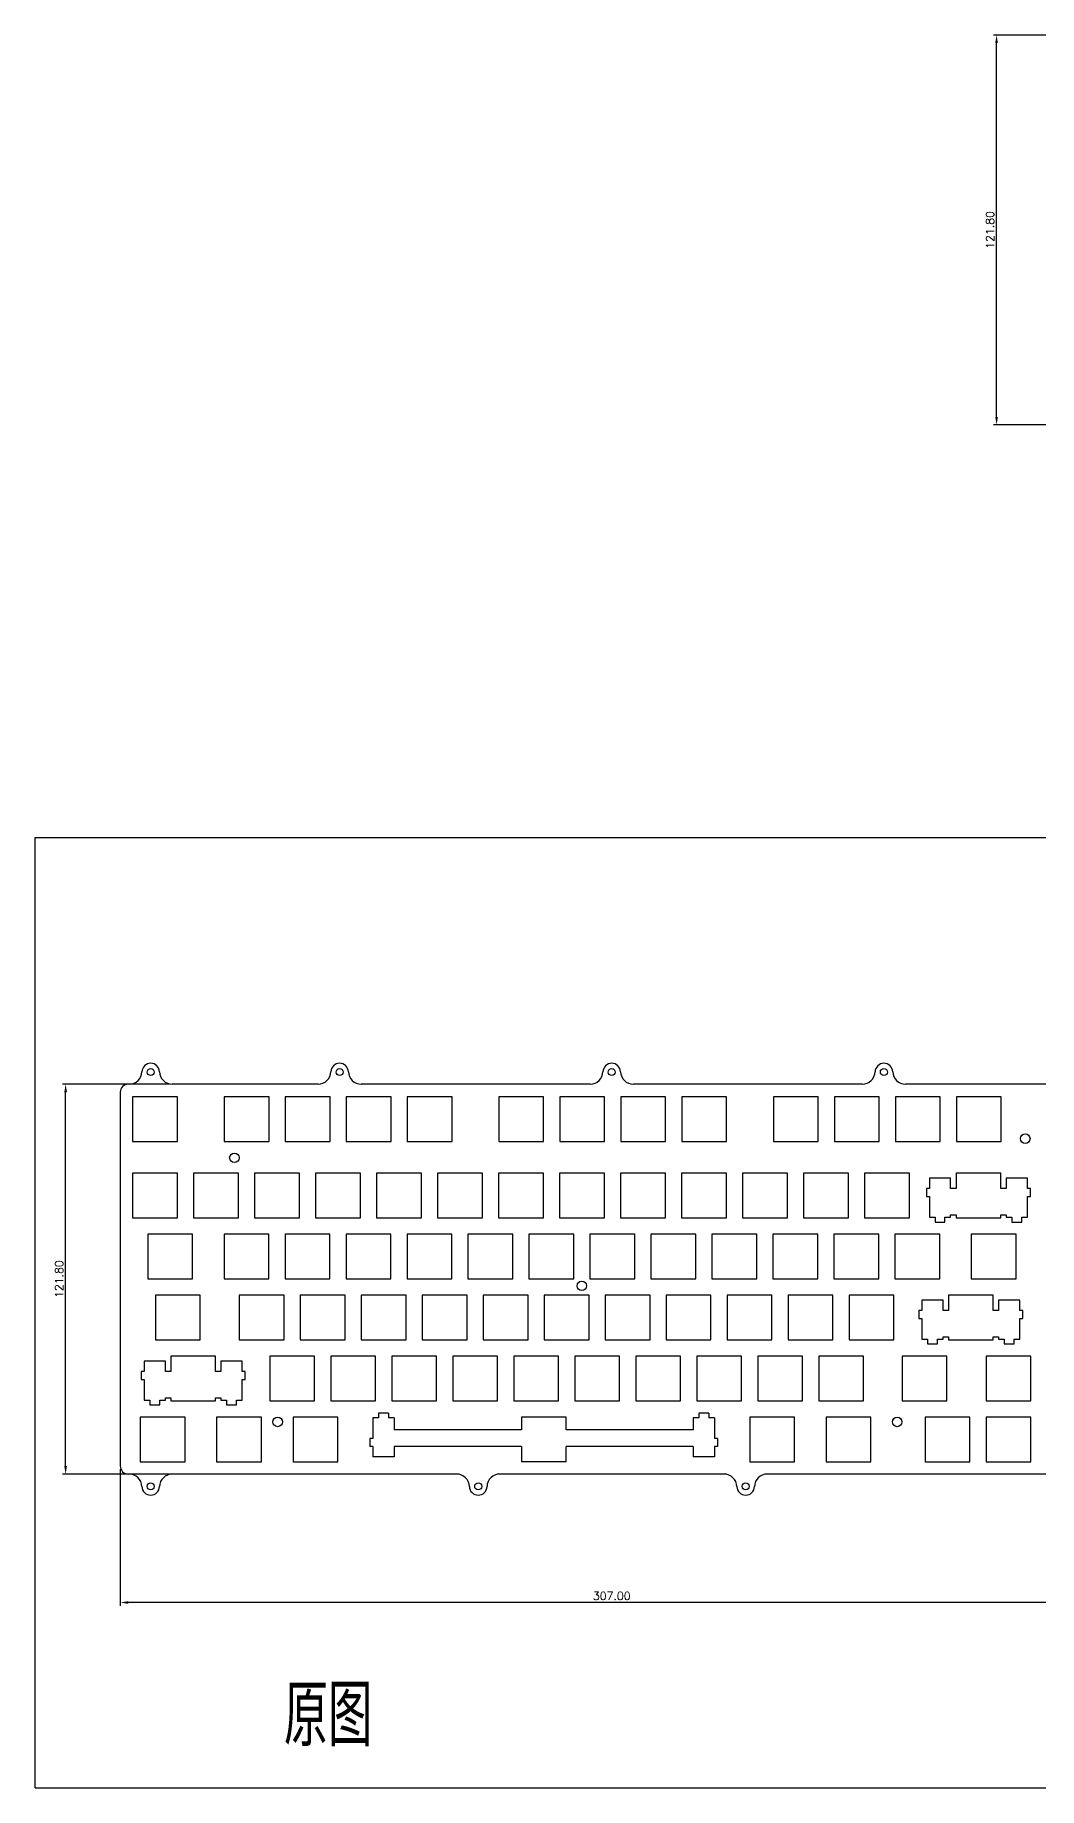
# Model space of a CAD drawing. Header units: inches. Extents: x 504 to 1455, y 166 to 1049.
# Drawn here: x 504 to 817, y 495 to 1043 of the extents above; entities that cross this region are included whole.
import ezdxf

# ---------------------------------------------------------------- set-up
doc = ezdxf.new("R2010")
doc.units = ezdxf.units.IN
doc.header["$LTSCALE"] = 10
doc.header["$MEASUREMENT"] = 0
doc.layers.add('dim', color=82, linetype='Continuous', lineweight=9)
doc.layers.add('标注', color=3, linetype='Continuous', lineweight=18)
doc.styles.get("Standard").update_dxf_attribs({"font": 'txt', "bigfont": 'gbcbig.shx'})
doc.dimstyles.get("Standard").update_dxf_attribs({"dimtxt": 2.5, "dimasz": 2.5, "dimexe": 1, "dimexo": 1, "dimgap": 0.8, "dimtad": 1, "dimtoh": 1, "dimzin": 0, "dimdsep": 46, "dimtxsty": 'Standard', "dimcen": 2, "dimadec": 0, "dimazin": 0, "dimtfac": 1, "dimtmove": 0, "dimatfit": 3, "dimfxl": 0, "dimtolj": 1, "dimtzin": 0, "dimarcsym": 0})

# ---------------------------------------------------------------- blocks, each defined once
blk = doc.blocks.new('*D23')
at = {"layer": 'Defpoints', "color": 0, "transparency": 16777216}
for p in [(530.2, 595.82), (837.2, 595.82), (530.2, 553.18)]:
    blk.add_point(p, dxfattribs=at)
at = {"layer": '标注', "color": 0, "lineweight": -2, "transparency": 16777216}
for p, q in [((530.2, 594.82), (530.2, 552.18)), ((837.2, 594.82), (837.2, 552.18)), ((834.7, 553.18), (532.7, 553.18))]:
    blk.add_line(p, q, dxfattribs=at)
at = {"layer": '标注', "color": 0, "transparency": 16777216}
for points in [[(532.7, 553.6), (532.7, 552.76), (530.2, 553.18)], [(834.7, 553.6), (834.7, 552.76), (837.2, 553.18)]]:
    blk.add_solid(points, dxfattribs=at)
at = {"layer": '标注', "color": 0, "transparency": 16777216, "insert": (683.7, 555.23), "char_height": 2.5, "attachment_point": 5}
blk.add_mtext('\\A1;307.00', dxfattribs=at)
blk = doc.blocks.new('*D24')
at = {"layer": 'Defpoints', "color": 0, "transparency": 16777216}
for p in [(513.13, 715.12), (546.45, 715.12), (546.45, 593.32)]:
    blk.add_point(p, dxfattribs=at)
at = {"layer": '标注', "color": 0, "lineweight": -2, "transparency": 16777216}
for p, q in [((545.45, 715.12), (512.13, 715.12)), ((513.13, 595.82), (513.13, 712.62)), ((545.45, 593.32), (512.13, 593.32))]:
    blk.add_line(p, q, dxfattribs=at)
at = {"layer": '标注', "color": 0, "transparency": 16777216}
for points in [[(512.71, 712.62), (513.55, 712.62), (513.13, 715.12)], [(512.71, 595.82), (513.55, 595.82), (513.13, 593.32)]]:
    blk.add_solid(points, dxfattribs=at)
at = {"layer": '标注', "color": 0, "transparency": 16777216, "insert": (511.08, 654.22), "char_height": 2.5, "attachment_point": 5, "rotation": 90}
blk.add_mtext('\\A1;121.80', dxfattribs=at)
blk = doc.blocks.new('*D50')
at = {"layer": 'Defpoints', "color": 0, "transparency": 16777216}
for p in [(803.9, 1042.95), (837.22, 1042.95), (837.22, 921.15)]:
    blk.add_point(p, dxfattribs=at)
at = {"layer": '标注', "color": 0, "lineweight": -2, "transparency": 16777216}
for p, q in [((836.22, 1042.95), (802.9, 1042.95)), ((803.9, 923.65), (803.9, 1040.45)), ((836.22, 921.15), (802.9, 921.15))]:
    blk.add_line(p, q, dxfattribs=at)
at = {"layer": '标注', "color": 0, "transparency": 16777216}
for points in [[(803.48, 1040.45), (804.31, 1040.45), (803.9, 1042.95)], [(803.48, 923.65), (804.31, 923.65), (803.9, 921.15)]]:
    blk.add_solid(points, dxfattribs=at)
at = {"layer": '标注', "color": 0, "transparency": 16777216, "insert": (801.85, 982.05), "char_height": 2.5, "attachment_point": 5, "rotation": 90}
blk.add_mtext('\\A1;121.80', dxfattribs=at)

msp = doc.modelspace()

# ---------------------------------------------------------------- linework, layer by layer
at = {"color": 7, "linetype": 'Continuous'}
for p, q in [((503.584, 495.238), (503.584, 792.238)), ((503.584, 792.238), (923.584, 792.238)), ((530.204, 712.621), (530.204, 595.821)), ((532.957, 715.121), (532.704, 715.121)), ((591.957, 715.121), (546.451, 715.121)), ((676.957, 715.121), (605.451, 715.121)), ((761.957, 715.121), (690.451, 715.121)), ((820.957, 715.121), (775.451, 715.121)), ((534.052, 711.174), (534.052, 697.174)), ((548.052, 711.174), (534.052, 711.174)), ((548.052, 697.174), (548.052, 711.174)), ((562.665, 711.174), (562.665, 697.174)), ((576.665, 711.174), (562.665, 711.174)), ((576.665, 697.174), (576.665, 711.174)), ((581.715, 711.174), (581.715, 697.174)), ((595.715, 711.174), (581.715, 711.174)), ((595.715, 697.174), (595.715, 711.174)), ((600.765, 711.174), (600.765, 697.174)), ((614.765, 711.174), (600.765, 711.174)), ((614.765, 697.174), (614.765, 711.174)), ((619.815, 711.174), (619.815, 697.174)), ((633.815, 711.174), (619.815, 711.174)), ((633.815, 697.174), (633.815, 711.174)), ((648.427, 711.174), (648.427, 697.174)), ((662.427, 711.174), (648.427, 711.174)), ((662.427, 697.174), (662.427, 711.174)), ((667.477, 711.174), (667.477, 697.174)), ((681.477, 711.174), (667.477, 711.174)), ((681.477, 697.174), (681.477, 711.174)), ((686.527, 711.174), (686.527, 697.174)), ((700.527, 711.174), (686.527, 711.174)), ((700.527, 697.174), (700.527, 711.174)), ((705.577, 711.174), (705.577, 697.174)), ((719.577, 711.174), (705.577, 711.174)), ((719.577, 697.174), (719.577, 711.174)), ((734.19, 711.174), (734.19, 697.174)), ((748.19, 711.174), (734.19, 711.174)), ((748.19, 697.174), (748.19, 711.174)), ((767.24, 711.174), (753.24, 711.174)), ((753.24, 711.174), (753.24, 697.174)), ((767.24, 697.174), (767.24, 711.174)), ((786.29, 711.174), (772.29, 711.174)), ((772.29, 711.174), (772.29, 697.174)), ((786.29, 697.174), (786.29, 711.174)), ((805.34, 711.174), (791.34, 711.174)), ((791.34, 711.174), (791.34, 697.174)), ((805.34, 697.174), (805.34, 711.174)), ((534.052, 697.174), (548.052, 697.174)), ((562.665, 697.174), (576.665, 697.174)), ((581.715, 697.174), (595.715, 697.174)), ((600.765, 697.174), (614.765, 697.174)), ((619.815, 697.174), (633.815, 697.174)), ((648.427, 697.174), (662.427, 697.174)), ((667.477, 697.174), (681.477, 697.174)), ((686.527, 697.174), (700.527, 697.174)), ((705.577, 697.174), (719.577, 697.174)), ((734.19, 697.174), (748.19, 697.174)), ((753.24, 697.174), (767.24, 697.174)), ((772.29, 697.174), (786.29, 697.174)), ((791.34, 697.174), (805.34, 697.174)), ((534.052, 687.324), (534.052, 673.324)), ((548.052, 687.324), (534.052, 687.324)), ((548.052, 673.324), (548.052, 687.324)), ((553.102, 687.324), (553.102, 673.324)), ((567.102, 687.324), (553.102, 687.324)), ((567.102, 673.324), (567.102, 687.324)), ((572.152, 687.324), (572.152, 673.324)), ((586.152, 687.324), (572.152, 687.324)), ((586.152, 673.324), (586.152, 687.324)), ((591.202, 687.324), (591.202, 673.324)), ((605.202, 687.324), (591.202, 687.324)), ((605.202, 673.324), (605.202, 687.324)), ((610.252, 687.324), (610.252, 673.324)), ((624.252, 687.324), (610.252, 687.324)), ((624.252, 673.324), (624.252, 687.324)), ((629.302, 687.324), (629.302, 673.324)), ((643.302, 687.324), (629.302, 687.324)), ((643.302, 673.324), (643.302, 687.324)), ((648.352, 687.324), (648.352, 673.324)), ((662.352, 687.324), (648.352, 687.324)), ((662.352, 673.324), (662.352, 687.324)), ((667.402, 687.324), (667.402, 673.324)), ((681.402, 687.324), (667.402, 687.324)), ((681.402, 673.324), (681.402, 687.324)), ((686.452, 687.324), (686.452, 673.324)), ((700.452, 687.324), (686.452, 687.324)), ((700.452, 673.324), (700.452, 687.324)), ((705.502, 687.324), (705.502, 673.324)), ((719.502, 687.324), (705.502, 687.324)), ((719.502, 673.324), (719.502, 687.324)), ((738.552, 687.324), (724.552, 687.324)), ((724.552, 687.324), (724.552, 673.324)), ((738.552, 673.324), (738.552, 687.324)), ((757.602, 687.324), (743.602, 687.324)), ((743.602, 687.324), (743.602, 673.324)), ((757.602, 673.324), (757.602, 687.324)), ((776.652, 687.324), (762.652, 687.324)), ((762.652, 687.324), (762.652, 673.324)), ((776.652, 673.324), (776.652, 687.324)), ((789.552, 685.759), (782.902, 685.759)), ((782.902, 685.759), (782.902, 682.509)), ((789.552, 682.509), (789.552, 685.759)), ((805.227, 687.324), (791.227, 687.324)), ((791.227, 687.324), (791.227, 682.509)), ((805.227, 682.509), (805.227, 687.324)), ((813.552, 685.759), (806.902, 685.759)), ((806.902, 685.759), (806.902, 682.509)), ((813.552, 682.509), (813.552, 685.759)), ((782.902, 682.509), (782.002, 682.509)), ((782.002, 682.509), (782.002, 680.059)), ((782.002, 680.059), (782.902, 680.059)), ((782.902, 680.059), (782.902, 673.559)), ((791.227, 682.509), (789.552, 682.509)), ((806.902, 682.509), (805.227, 682.509)), ((814.452, 682.509), (813.552, 682.509)), ((813.552, 680.059), (814.452, 680.059)), ((813.552, 673.559), (813.552, 680.059)), ((814.452, 680.059), (814.452, 682.509)), ((789.552, 674.299), (791.227, 674.299)), ((789.552, 673.559), (789.552, 674.299)), ((791.227, 674.299), (791.227, 673.324)), ((805.227, 674.299), (806.902, 674.299)), ((805.227, 673.324), (805.227, 674.299)), ((806.902, 674.299), (806.902, 673.559)), ((534.052, 673.324), (548.052, 673.324)), ((538.802, 668.274), (538.802, 654.274)), ((552.802, 668.274), (538.802, 668.274)), ((552.802, 654.274), (552.802, 668.274)), ((553.102, 673.324), (567.102, 673.324)), ((562.602, 668.274), (562.602, 654.274)), ((576.602, 668.274), (562.602, 668.274)), ((572.152, 673.324), (586.152, 673.324)), ((576.602, 654.274), (576.602, 668.274)), ((581.652, 668.274), (581.652, 654.274)), ((595.652, 668.274), (581.652, 668.274)), ((591.202, 673.324), (605.202, 673.324)), ((595.652, 654.274), (595.652, 668.274)), ((600.702, 668.274), (600.702, 654.274)), ((614.702, 668.274), (600.702, 668.274)), ((610.252, 673.324), (624.252, 673.324)), ((614.702, 654.274), (614.702, 668.274)), ((619.752, 668.274), (619.752, 654.274)), ((633.752, 668.274), (619.752, 668.274)), ((629.302, 673.324), (643.302, 673.324)), ((633.752, 654.274), (633.752, 668.274)), ((638.802, 668.274), (638.802, 654.274)), ((652.802, 668.274), (638.802, 668.274)), ((648.352, 673.324), (662.352, 673.324)), ((652.802, 654.274), (652.802, 668.274)), ((657.852, 668.274), (657.852, 654.274)), ((671.852, 668.274), (657.852, 668.274)), ((667.402, 673.324), (681.402, 673.324)), ((671.852, 654.274), (671.852, 668.274)), ((676.902, 668.274), (676.902, 654.274)), ((690.902, 668.274), (676.902, 668.274)), ((686.452, 673.324), (700.452, 673.324)), ((690.902, 654.274), (690.902, 668.274)), ((695.952, 668.274), (695.952, 654.274)), ((709.952, 668.274), (695.952, 668.274)), ((705.502, 673.324), (719.502, 673.324)), ((709.952, 654.274), (709.952, 668.274)), ((729.002, 668.274), (715.002, 668.274)), ((715.002, 668.274), (715.002, 654.274)), ((724.552, 673.324), (738.552, 673.324)), ((729.002, 654.274), (729.002, 668.274)), ((748.052, 668.274), (734.052, 668.274)), ((734.052, 668.274), (734.052, 654.274)), ((743.602, 673.324), (757.602, 673.324)), ((748.052, 654.274), (748.052, 668.274)), ((767.102, 668.274), (753.102, 668.274)), ((753.102, 668.274), (753.102, 654.274)), ((762.652, 673.324), (776.652, 673.324)), ((767.102, 654.274), (767.102, 668.274)), ((786.152, 668.274), (772.152, 668.274)), ((772.152, 668.274), (772.152, 654.274)), ((782.902, 673.559), (784.674, 673.559)), ((784.674, 673.559), (784.674, 672.058)), ((784.674, 672.058), (787.78, 672.058)), ((786.152, 654.274), (786.152, 668.274)), ((787.78, 673.559), (789.552, 673.559)), ((787.78, 672.058), (787.78, 673.559)), ((791.227, 673.324), (805.227, 673.324)), ((809.977, 668.274), (795.977, 668.274)), ((795.977, 668.274), (795.977, 654.274)), ((806.902, 673.559), (808.674, 673.559)), ((808.674, 673.559), (808.674, 672.058)), ((808.674, 672.058), (811.78, 672.058)), ((809.977, 654.274), (809.977, 668.274)), ((811.78, 673.559), (813.552, 673.559)), ((811.78, 672.058), (811.78, 673.559)), ((538.802, 654.274), (552.802, 654.274)), ((562.602, 654.274), (576.602, 654.274)), ((581.652, 654.274), (595.652, 654.274)), ((600.702, 654.274), (614.702, 654.274)), ((619.752, 654.274), (633.752, 654.274)), ((638.802, 654.274), (652.802, 654.274)), ((657.852, 654.274), (671.852, 654.274)), ((676.902, 654.274), (690.902, 654.274)), ((695.952, 654.274), (709.952, 654.274)), ((715.002, 654.274), (729.002, 654.274)), ((734.052, 654.274), (748.052, 654.274)), ((753.102, 654.274), (767.102, 654.274)), ((772.152, 654.274), (786.152, 654.274)), ((795.977, 654.274), (809.977, 654.274)), ((541.152, 649.224), (541.152, 635.224)), ((555.152, 649.224), (541.152, 649.224)), ((555.152, 635.224), (555.152, 649.224)), ((567.352, 649.224), (567.352, 635.224)), ((581.352, 649.224), (567.352, 649.224)), ((581.352, 635.224), (581.352, 649.224)), ((586.402, 649.224), (586.402, 635.224)), ((600.402, 649.224), (586.402, 649.224)), ((600.402, 635.224), (600.402, 649.224)), ((605.452, 649.224), (605.452, 635.224)), ((619.452, 649.224), (605.452, 649.224)), ((619.452, 635.224), (619.452, 649.224)), ((624.502, 649.224), (624.502, 635.224)), ((638.502, 649.224), (624.502, 649.224)), ((638.502, 635.224), (638.502, 649.224)), ((643.552, 649.224), (643.552, 635.224)), ((657.552, 649.224), (643.552, 649.224)), ((657.552, 635.224), (657.552, 649.224)), ((662.602, 649.224), (662.602, 635.224)), ((676.602, 649.224), (662.602, 649.224)), ((676.602, 635.224), (676.602, 649.224)), ((681.652, 649.224), (681.652, 635.224)), ((695.652, 649.224), (681.652, 649.224)), ((695.652, 635.224), (695.652, 649.224)), ((714.702, 649.224), (700.702, 649.224)), ((700.702, 649.224), (700.702, 635.224)), ((714.702, 635.224), (714.702, 649.224)), ((733.752, 649.224), (719.752, 649.224)), ((719.752, 649.224), (719.752, 635.224)), ((733.752, 635.224), (733.752, 649.224)), ((752.802, 649.224), (738.802, 649.224)), ((738.802, 649.224), (738.802, 635.224)), ((752.802, 635.224), (752.802, 649.224)), ((771.852, 649.224), (757.852, 649.224)), ((757.852, 649.224), (757.852, 635.224)), ((771.852, 635.224), (771.852, 649.224)), ((787.177, 647.659), (780.527, 647.659)), ((780.527, 647.659), (780.527, 644.409)), ((787.177, 644.409), (787.177, 647.659)), ((802.852, 649.224), (788.852, 649.224)), ((788.852, 649.224), (788.852, 644.409)), ((802.852, 644.409), (802.852, 649.224)), ((811.177, 647.659), (804.527, 647.659)), ((804.527, 647.659), (804.527, 644.409)), ((811.177, 644.409), (811.177, 647.659)), ((780.527, 644.409), (779.627, 644.409)), ((779.627, 644.409), (779.627, 641.959)), ((779.627, 641.959), (780.527, 641.959)), ((780.527, 641.959), (780.527, 635.459)), ((788.852, 644.409), (787.177, 644.409)), ((804.527, 644.409), (802.852, 644.409)), ((812.077, 644.409), (811.177, 644.409)), ((811.177, 641.959), (812.077, 641.959)), ((811.177, 635.459), (811.177, 641.959)), ((812.077, 641.959), (812.077, 644.409)), ((780.527, 635.459), (782.299, 635.459)), ((782.299, 635.459), (782.299, 633.958)), ((785.405, 635.459), (787.177, 635.459)), ((785.405, 633.958), (785.405, 635.459)), ((787.177, 636.199), (788.852, 636.199)), ((787.177, 635.459), (787.177, 636.199)), ((788.852, 636.199), (788.852, 635.224)), ((802.852, 636.199), (804.527, 636.199)), ((802.852, 635.224), (802.852, 636.199)), ((804.527, 636.199), (804.527, 635.459)), ((804.527, 635.459), (806.299, 635.459)), ((806.299, 635.459), (806.299, 633.958)), ((809.405, 635.459), (811.177, 635.459)), ((809.405, 633.958), (809.405, 635.459)), ((541.152, 635.224), (555.152, 635.224)), ((545.952, 630.174), (545.952, 625.359)), ((559.952, 630.174), (545.952, 630.174)), ((559.952, 625.359), (559.952, 630.174)), ((567.352, 635.224), (581.352, 635.224)), ((576.902, 630.174), (576.902, 616.174)), ((590.902, 630.174), (576.902, 630.174)), ((586.402, 635.224), (600.402, 635.224)), ((590.902, 616.174), (590.902, 630.174)), ((595.952, 630.174), (595.952, 616.174)), ((609.952, 630.174), (595.952, 630.174)), ((605.452, 635.224), (619.452, 635.224)), ((609.952, 616.174), (609.952, 630.174)), ((615.002, 630.174), (615.002, 616.174)), ((629.002, 630.174), (615.002, 630.174)), ((624.502, 635.224), (638.502, 635.224)), ((629.002, 616.174), (629.002, 630.174)), ((634.052, 630.174), (634.052, 616.174)), ((648.052, 630.174), (634.052, 630.174)), ((643.552, 635.224), (657.552, 635.224)), ((648.052, 616.174), (648.052, 630.174)), ((653.102, 630.174), (653.102, 616.174)), ((667.102, 630.174), (653.102, 630.174)), ((662.602, 635.224), (676.602, 635.224)), ((667.102, 616.174), (667.102, 630.174)), ((686.152, 630.174), (672.152, 630.174)), ((672.152, 630.174), (672.152, 616.174)), ((681.652, 635.224), (695.652, 635.224)), ((686.152, 616.174), (686.152, 630.174)), ((705.202, 630.174), (691.202, 630.174)), ((691.202, 630.174), (691.202, 616.174)), ((700.702, 635.224), (714.702, 635.224)), ((705.202, 616.174), (705.202, 630.174)), ((724.252, 630.174), (710.252, 630.174)), ((710.252, 630.174), (710.252, 616.174)), ((719.752, 635.224), (733.752, 635.224)), ((724.252, 616.174), (724.252, 630.174)), ((743.302, 630.174), (729.302, 630.174)), ((729.302, 630.174), (729.302, 616.174)), ((738.802, 635.224), (752.802, 635.224)), ((743.302, 616.174), (743.302, 630.174)), ((762.352, 630.174), (748.352, 630.174)), ((748.352, 630.174), (748.352, 616.174)), ((757.852, 635.224), (771.852, 635.224)), ((762.352, 616.174), (762.352, 630.174)), ((788.402, 630.174), (774.402, 630.174)), ((774.402, 630.174), (774.402, 616.174)), ((782.299, 633.958), (785.405, 633.958)), ((788.402, 616.174), (788.402, 630.174)), ((788.852, 635.224), (802.852, 635.224)), ((814.602, 630.174), (800.602, 630.174)), ((800.602, 630.174), (800.602, 616.174)), ((806.299, 633.958), (809.405, 633.958)), ((814.602, 616.174), (814.602, 630.174)), ((536.727, 625.359), (536.727, 622.909)), ((537.627, 625.359), (536.727, 625.359)), ((537.627, 628.609), (537.627, 625.359)), ((544.277, 628.609), (537.627, 628.609)), ((544.277, 625.359), (544.277, 628.609)), ((545.952, 625.359), (544.277, 625.359)), ((561.627, 625.359), (559.952, 625.359)), ((561.627, 628.609), (561.627, 625.359)), ((568.277, 628.609), (561.627, 628.609)), ((568.277, 625.359), (568.277, 628.609)), ((569.177, 625.359), (568.277, 625.359)), ((569.177, 622.909), (569.177, 625.359)), ((536.727, 622.909), (537.627, 622.909)), ((537.627, 622.909), (537.627, 616.409)), ((568.277, 616.409), (568.277, 622.909)), ((568.277, 622.909), (569.177, 622.909)), ((537.627, 616.409), (539.399, 616.409)), ((539.399, 616.409), (539.399, 614.908)), ((539.399, 614.908), (542.505, 614.908)), ((542.505, 614.908), (542.505, 616.409)), ((542.505, 616.409), (544.277, 616.409)), ((544.277, 616.409), (544.277, 617.149)), ((544.277, 617.149), (545.952, 617.149)), ((545.952, 617.149), (545.952, 616.174)), ((545.952, 616.174), (559.952, 616.174)), ((559.952, 616.174), (559.952, 617.149)), ((559.952, 617.149), (561.627, 617.149)), ((561.627, 617.149), (561.627, 616.409)), ((561.627, 616.409), (563.399, 616.409)), ((563.399, 616.409), (563.399, 614.908)), ((563.399, 614.908), (566.505, 614.908)), ((566.505, 614.908), (566.505, 616.409)), ((566.505, 616.409), (568.277, 616.409)), ((576.902, 616.174), (590.902, 616.174)), ((595.952, 616.174), (609.952, 616.174)), ((615.002, 616.174), (629.002, 616.174)), ((634.052, 616.174), (648.052, 616.174)), ((653.102, 616.174), (667.102, 616.174)), ((672.152, 616.174), (686.152, 616.174)), ((691.202, 616.174), (705.202, 616.174)), ((710.252, 616.174), (724.252, 616.174)), ((729.302, 616.174), (743.302, 616.174)), ((748.352, 616.174), (762.352, 616.174)), ((774.402, 616.174), (788.402, 616.174)), ((800.602, 616.174), (814.602, 616.174)), ((536.452, 611.124), (536.452, 597.124)), ((550.452, 611.124), (536.452, 611.124)), ((550.452, 597.124), (550.452, 611.124)), ((560.302, 611.124), (560.302, 597.124)), ((574.302, 611.124), (560.302, 611.124)), ((574.302, 597.124), (574.302, 611.124)), ((584.152, 611.124), (584.152, 597.124)), ((598.152, 611.124), (584.152, 611.124)), ((598.152, 597.124), (598.152, 611.124)), ((609.057, 610.881), (609.057, 604.381)), ((610.829, 610.881), (609.057, 610.881)), ((610.829, 612.383), (610.829, 610.881)), ((613.935, 612.383), (610.829, 612.383)), ((613.935, 612.383), (613.935, 610.881)), ((615.707, 610.881), (613.935, 610.881)), ((615.707, 610.881), (615.707, 607.131)), ((669.477, 611.124), (655.477, 611.124)), ((655.477, 611.124), (655.477, 607.131)), ((669.477, 607.131), (669.477, 611.124)), ((710.93, 610.881), (709.157, 610.881)), ((709.157, 610.881), (709.157, 607.131)), ((714.036, 612.383), (710.93, 612.383)), ((710.93, 612.383), (710.93, 610.881)), ((714.036, 612.383), (714.036, 610.881)), ((715.807, 610.881), (714.036, 610.881)), ((715.807, 610.881), (715.807, 604.381)), ((740.802, 611.124), (726.802, 611.124)), ((726.802, 611.124), (726.802, 597.124)), ((740.802, 597.124), (740.802, 611.124)), ((764.652, 611.124), (750.652, 611.124)), ((750.652, 611.124), (750.652, 597.124)), ((764.652, 597.124), (764.652, 611.124)), ((795.552, 611.124), (781.552, 611.124)), ((781.552, 611.124), (781.552, 597.124)), ((795.552, 597.124), (795.552, 611.124)), ((814.602, 611.124), (800.602, 611.124)), ((800.602, 611.124), (800.602, 597.124)), ((814.602, 597.124), (814.602, 611.124)), ((608.157, 604.381), (608.157, 601.931)), ((609.057, 604.381), (608.157, 604.381)), ((655.477, 607.131), (615.707, 607.131)), ((709.157, 607.131), (669.477, 607.131)), ((716.707, 604.381), (715.807, 604.381)), ((716.707, 604.381), (716.707, 601.931)), ((536.452, 597.124), (550.452, 597.124)), ((560.302, 597.124), (574.302, 597.124)), ((584.152, 597.124), (598.152, 597.124)), ((609.057, 601.931), (608.157, 601.931)), ((609.057, 601.931), (609.057, 598.681)), ((615.707, 598.681), (609.057, 598.681)), ((615.707, 601.931), (615.707, 598.681)), ((655.477, 601.931), (615.707, 601.931)), ((655.477, 601.931), (655.477, 597.124)), ((669.477, 597.124), (655.477, 597.124)), ((709.157, 601.931), (669.477, 601.931)), ((669.477, 597.124), (669.477, 601.931)), ((709.157, 601.931), (709.157, 598.681)), ((715.807, 598.681), (709.157, 598.681)), ((716.707, 601.931), (715.807, 601.931)), ((715.807, 601.931), (715.807, 598.681)), ((726.802, 597.124), (740.802, 597.124)), ((750.652, 597.124), (764.652, 597.124)), ((781.552, 597.124), (795.552, 597.124)), ((800.602, 597.124), (814.602, 597.124)), ((532.956, 593.321), (532.704, 593.321)), ((635.242, 593.321), (546.452, 593.321)), ((718.771, 593.321), (648.739, 593.321)), ((820.956, 593.321), (732.267, 593.321)), ((503.584, 495.238), (923.584, 495.238))]:
    msp.add_line(p, q, dxfattribs=at)
for centre, radius in [((539.704, 718.921), 1.1), ((598.704, 718.921), 1.1), ((683.704, 718.921), 1.1), ((768.704, 718.921), 1.1), ((812.852, 698.12), 1.5), ((565.852, 692.12), 1.5), ((674.352, 652.12), 1.5), ((579.352, 609.62), 1.5), ((772.852, 609.62), 1.5), ((539.704, 589.471), 1.1), ((641.991, 589.471), 1.1), ((725.519, 589.471), 1.1)]:
    msp.add_circle(centre, radius, dxfattribs=at)
for centre, radius, start, end in [((532.957, 719.121), 4, 270, 358.3021), ((539.704, 718.921), 2.75, 1.6979, 178.3021), ((546.451, 719.121), 4, 181.6979, 270), ((591.957, 719.121), 4, 270, 358.3021), ((598.704, 718.921), 2.75, 1.6979, 178.3021), ((605.451, 719.121), 4, 181.6979, 270), ((676.957, 719.121), 4, 270, 358.3021), ((683.704, 718.921), 2.75, 1.6979, 178.3021), ((690.451, 719.121), 4, 181.6979, 270), ((761.957, 719.121), 4, 270, 358.3021), ((768.704, 718.921), 2.75, 1.6979, 178.3021), ((775.451, 719.121), 4, 181.6979, 270), ((532.704, 712.621), 2.5, 89.99991, 180), ((532.704, 595.821), 2.5, 180, 270), ((532.956, 589.321), 4, 1.27334, 90), ((546.452, 589.321), 4, 90, 178.72666), ((635.242, 589.321), 4, 1.27334, 90), ((648.739, 589.321), 4, 90, 178.72666), ((718.771, 589.321), 4, 1.27334, 90), ((732.267, 589.321), 4, 90, 178.72666), ((539.704, 589.471), 2.75, 181.27334, 358.72666), ((641.991, 589.471), 2.75, 181.27334, 358.72666), ((725.519, 589.471), 2.75, 181.27334, 358.72666)]:
    msp.add_arc(centre, radius, start, end, dxfattribs=at)

# ---------------------------------------------------------------- texts
at = {"layer": 'dim'}
msp.add_text('原图', height=19.1435, dxfattribs=at).set_placement((581.315, 508.291))

# ---------------------------------------------------------------- dimensions: what is measured, and where the dimension line sits
at = {"layer": '标注'}
for base, p1, p2, picture, middle in [((803.897, 1042.946), (837.221, 921.146), (837.22, 1042.946), '*D50', (801.847, 982.046)), ((513.128, 715.121), (546.452, 593.321), (546.451, 715.121), '*D24', (511.078, 654.221))]:
    dim = msp.add_linear_dim(base=base, p1=p1, p2=p2, angle=90, dimstyle='Standard', dxfattribs=at)
    dim.commit()
    dim.dimension.update_dxf_attribs({"geometry": picture, "text_midpoint": middle})
dim = msp.add_linear_dim(base=(530.204, 553.181), p1=(837.204, 595.821), p2=(530.204, 595.821), dimstyle='Standard', dxfattribs=at)
dim.commit()
dim.dimension.update_dxf_attribs({"geometry": '*D23', "text_midpoint": (683.704, 555.231)})

doc.saveas('drawing.dxf')
